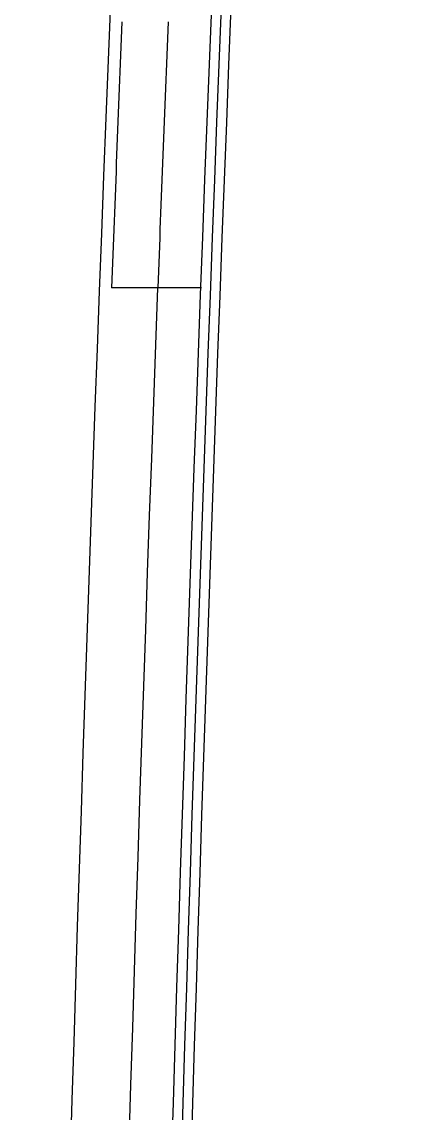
# Model space of a CAD drawing. Extents: x 58467 to 79089, y -33726 to -17391.
# Drawn here: x 70632.4227 to 70632.5806, y -20380.5212 to -20380.0894 of the extents above; entities that cross this region are included whole.
import ezdxf

# ---------------------------------------------------------------- set-up
doc = ezdxf.new("R2010")
doc.units = 0
doc.header["$LTSCALE"] = 100
doc.layers.add('PROSISTEM Güney TÜRKOĞLU', color=7, linetype='Continuous')

# ---------------------------------------------------------------- blocks, each defined once
blk = doc.blocks.new('A$C689D2506')
at = {"layer": 'PROSISTEM Güney TÜRKOĞLU', "color": 30, "linetype": 'Continuous'}
for p, q in [((9.60992, 6.7691), (9.60992, 6.74943)), ((9.60992, 6.74943), (9.60992, 6.72863))]:
    blk.add_line(p, q, dxfattribs=at)
for radius, start, end in [(51.38791, 265.983281, 269.697604), (51.39228, 265.983281, 269.697604), (51.39671, 265.983281, 269.697604), (51.44225, 265.983281, 269.697604), (51.41594, 267.732947, 267.86667), (51.41604, 267.866675, 269.697604), (51.43673, 267.733864, 267.867533)]:
    blk.add_arc((11.52388, 58.12974), radius, start, end, dxfattribs=at)
blk = doc.blocks.new('A$C24637210')
at = {"layer": 'PROSISTEM Güney TÜRKOĞLU', "rotation": 90}
blk.add_blockref('A$C689D2506', (73.67654, 14.95003), dxfattribs=at)
blk = doc.blocks.new('FRN35_A_R')
at = {"layer": 'PROSISTEM Güney TÜRKOĞLU', "xscale": 0.8777, "yscale": 0.8777, "zscale": 0.8777, "rotation": 270}
blk.add_blockref('A$C24637210', (90777.39308, -1900.61604), dxfattribs=at)

msp = doc.modelspace()

# ---------------------------------------------------------------- block references
at = {"rotation": 270}
msp.add_blockref('FRN35_A_R', (72591.83445, 70418.75471), dxfattribs=at)

doc.saveas('drawing.dxf')
